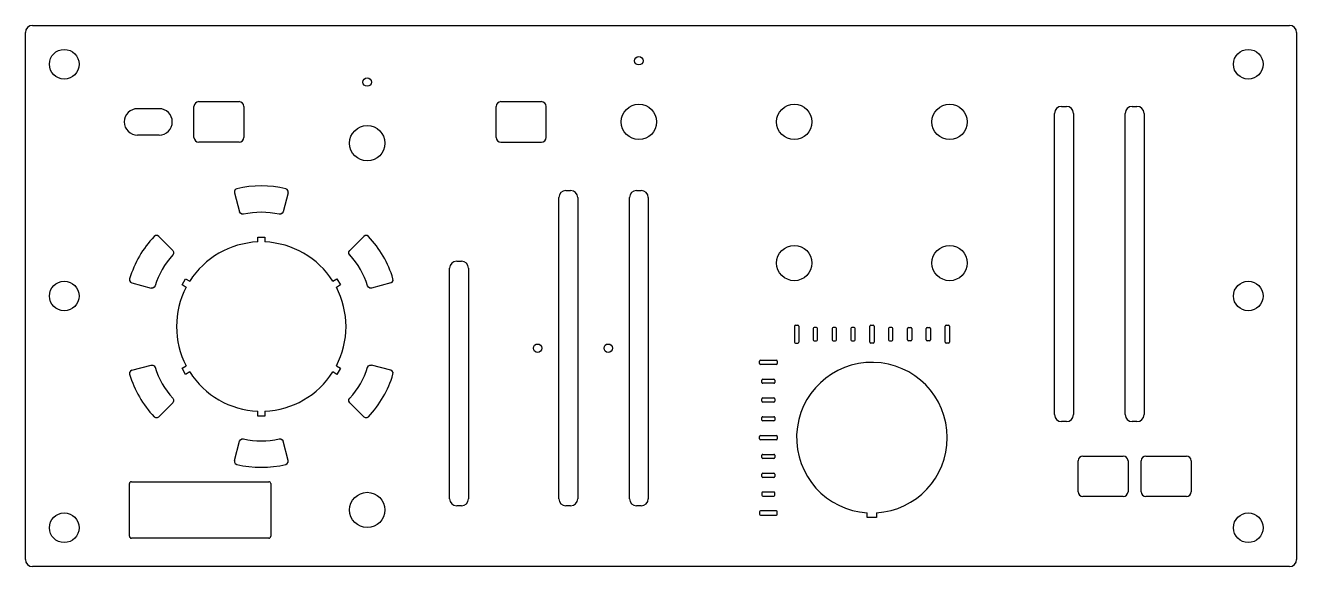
# Model space of a CAD drawing. Extents: x -50 to 220, y -51 to 64.
import ezdxf

# ---------------------------------------------------------------- set-up
doc = ezdxf.new("R2010")
doc.units = 0
doc.layers.get('0').update_dxf_attribs({"linetype": 'continuous'})

# ---------------------------------------------------------------- blocks, each defined once
blk = doc.blocks.new('SHAPE2DVIEW')
at = {"color": 0}
for p, q in [((-50.1, -49.5), (-50.1, 62.5)), ((-48.6, 64), (218.4, 64)), ((219.9, 62.5), (219.9, -49.5)), ((-21.7, 46.3), (-26.3, 46.3)), ((-14.3, 40.2), (-14.3, 46.8)), ((-13.3, 47.8), (-4.7, 47.8)), ((-3.7, 46.8), (-3.7, 40.2)), ((49.9, 40.2), (49.9, 46.8)), ((50.9, 47.8), (59.5, 47.8)), ((60.5, 40.2), (60.5, 46.8)), ((170, 46.8), (171, 46.8)), ((185, 46.8), (186, 46.8)), ((168.5, -18.7), (168.5, 45.3)), ((172.5, 45.3), (172.5, -18.7)), ((183.5, -18.7), (183.5, 45.3)), ((187.5, 45.3), (187.5, -18.7)), ((-21.7, 40.7), (-26.3, 40.7)), ((-4.7, 39.2), (-13.3, 39.2)), ((50.9, 39.2), (59.5, 39.2)), ((-5.71, 28.43), (-4.62, 24.37)), ((5.71, 28.43), (4.62, 24.37)), ((63.2, -36.6), (63.2, 27.4)), ((64.7, 28.9), (65.7, 28.9)), ((67.2, 27.4), (67.2, -36.6)), ((78.2, -36.6), (78.2, 27.4)), ((79.7, 28.9), (80.7, 28.9)), ((82.2, 27.4), (82.2, -36.6)), ((-21.76, 19.16), (-18.8, 16.19)), ((-0.75, 17.98), (-0.75, 19)), ((-0.75, 19), (0.75, 19)), ((0.75, 19), (0.75, 17.98)), ((21.76, 19.16), (18.8, 16.19)), ((41.5, 13.9), (42.5, 13.9)), ((40, -36.6), (40, 12.4)), ((44, 12.4), (44, -36.6)), ((-27.48, 9.27), (-23.42, 8.19)), ((-16.83, 8.85), (-16.08, 10.15)), ((-15.95, 8.34), (-16.83, 8.85)), ((-16.08, 10.15), (-15.2, 9.64)), ((15.2, 9.64), (16.08, 10.15)), ((16.83, 8.85), (15.95, 8.34)), ((16.08, 10.15), (16.83, 8.85)), ((27.48, 9.27), (23.42, 8.19)), ((113.25, 0.1), (113.25, -3.3)), ((113.45, 0.3), (113.95, 0.3)), ((114.15, 0.1), (114.15, -3.3)), ((129.25, -3.3), (129.25, 0.1)), ((129.45, 0.3), (129.95, 0.3)), ((130.15, 0.1), (130.15, -3.3)), ((145.25, -3.3), (145.25, 0.1)), ((145.45, 0.3), (145.95, 0.3)), ((146.15, 0.1), (146.15, -3.3)), ((117.25, -0.4), (117.25, -2.8)), ((117.95, -0.2), (117.45, -0.2)), ((118.15, -2.8), (118.15, -0.4)), ((121.25, -0.4), (121.25, -2.8)), ((121.95, -0.2), (121.45, -0.2)), ((122.15, -2.8), (122.15, -0.4)), ((125.25, -0.4), (125.25, -2.8)), ((125.95, -0.2), (125.45, -0.2)), ((126.15, -2.8), (126.15, -0.4)), ((133.25, -0.4), (133.25, -2.8)), ((133.95, -0.2), (133.45, -0.2)), ((134.15, -2.8), (134.15, -0.4)), ((137.25, -2.8), (137.25, -0.4)), ((137.45, -0.2), (137.95, -0.2)), ((138.15, -0.4), (138.15, -2.8)), ((141.25, -2.8), (141.25, -0.4)), ((141.45, -0.2), (141.95, -0.2)), ((142.15, -0.4), (142.15, -2.8)), ((113.45, -3.5), (113.95, -3.5)), ((117.45, -3), (117.95, -3)), ((121.45, -3), (121.95, -3)), ((125.45, -3), (125.95, -3)), ((129.95, -3.5), (129.45, -3.5)), ((133.45, -3), (133.95, -3)), ((137.95, -3), (137.45, -3)), ((141.95, -3), (141.45, -3)), ((145.95, -3.5), (145.45, -3.5)), ((105.8, -7.85), (105.8, -7.35)), ((106, -7.15), (109.4, -7.15)), ((109.4, -8.05), (106, -8.05)), ((109.6, -7.35), (109.6, -7.85)), ((-27.48, -9.27), (-23.42, -8.19)), ((-16.83, -8.85), (-15.95, -8.34)), ((-16.08, -10.15), (-16.83, -8.85)), ((-15.2, -9.64), (-16.08, -10.15)), ((16.08, -10.15), (15.2, -9.64)), ((15.95, -8.34), (16.83, -8.85)), ((16.83, -8.85), (16.08, -10.15)), ((27.48, -9.27), (23.42, -8.19)), ((106.3, -11.85), (106.3, -11.35)), ((106.5, -11.15), (108.9, -11.15)), ((108.9, -12.05), (106.5, -12.05)), ((109.1, -11.35), (109.1, -11.85)), ((-21.76, -19.16), (-18.8, -16.19)), ((21.76, -19.16), (18.8, -16.19)), ((106.3, -15.85), (106.3, -15.35)), ((106.5, -15.15), (108.9, -15.15)), ((108.9, -16.05), (106.5, -16.05)), ((109.1, -15.35), (109.1, -15.85)), ((-0.75, -19), (-0.75, -17.98)), ((0.75, -17.98), (0.75, -19)), ((0.75, -19), (-0.75, -19)), ((106.3, -19.85), (106.3, -19.35)), ((106.5, -19.15), (108.9, -19.15)), ((108.9, -20.05), (106.5, -20.05)), ((109.1, -19.35), (109.1, -19.85)), ((171, -20.2), (170, -20.2)), ((186, -20.2), (185, -20.2)), ((105.8, -23.85), (105.8, -23.35)), ((106, -23.15), (109.4, -23.15)), ((109.4, -24.05), (106, -24.05)), ((109.6, -23.35), (109.6, -23.85)), ((-5.71, -28.43), (-4.62, -24.37)), ((5.71, -28.43), (4.62, -24.37)), ((106.3, -27.85), (106.3, -27.35)), ((106.5, -27.15), (108.9, -27.15)), ((108.9, -28.05), (106.5, -28.05)), ((109.1, -27.35), (109.1, -27.85)), ((173.5, -35.1), (173.5, -28.5)), ((174.5, -27.5), (183.1, -27.5)), ((184.1, -28.5), (184.1, -35.1)), ((186.9, -35.1), (186.9, -28.5)), ((187.9, -27.5), (196.5, -27.5)), ((197.5, -28.5), (197.5, -35.1)), ((106.3, -31.85), (106.3, -31.35)), ((106.5, -31.15), (108.9, -31.15)), ((108.9, -32.05), (106.5, -32.05)), ((109.1, -31.35), (109.1, -31.85)), ((-28, -44.57), (-28, -33.37)), ((-27.6, -32.97), (1.6, -32.97)), ((2, -33.37), (2, -44.57)), ((106.3, -35.35), (106.3, -35.85)), ((108.9, -35.15), (106.5, -35.15)), ((106.5, -36.05), (108.9, -36.05)), ((109.1, -35.85), (109.1, -35.35)), ((183.1, -36.1), (174.5, -36.1)), ((196.5, -36.1), (187.9, -36.1)), ((42.5, -38.1), (41.5, -38.1)), ((65.7, -38.1), (64.7, -38.1)), ((80.7, -38.1), (79.7, -38.1)), ((105.8, -39.35), (105.8, -39.85)), ((109.4, -39.15), (106, -39.15)), ((106, -40.05), (109.4, -40.05)), ((109.6, -39.85), (109.6, -39.35)), ((128.7, -40.6), (128.7, -39.57)), ((130.7, -39.57), (130.7, -40.6)), ((130.7, -40.6), (128.7, -40.6)), ((1.6, -44.97), (-27.6, -44.97)), ((218.4, -51), (-48.6, -51))]:
    blk.add_line(p, q, dxfattribs=at)
for points in [[(-5.2, 29.29), (-5.52, 29.12), (-5.71, 28.79), (-5.71, 28.43)], [(5.71, 28.43), (5.71, 28.79), (5.52, 29.12), (5.2, 29.29)], [(-3.79, 23.87), (-4.13, 23.88), (-4.44, 24.07), (-4.62, 24.37)], [(4.62, 24.37), (4.44, 24.07), (4.13, 23.88), (3.79, 23.87)], [(-21.76, 19.16), (-22.08, 19.35), (-22.46, 19.34), (-22.77, 19.15)], [(22.77, 19.15), (22.46, 19.34), (22.08, 19.35), (21.76, 19.16)], [(-18.8, 16.19), (-18.62, 15.88), (-18.62, 15.52), (-18.78, 15.21)], [(18.78, 15.21), (18.62, 15.52), (18.62, 15.88), (18.8, 16.19)], [(-27.97, 10.14), (-27.98, 9.78), (-27.79, 9.45), (-27.48, 9.27)], [(-22.57, 8.66), (-22.75, 8.36), (-23.07, 8.19), (-23.42, 8.19)], [(23.42, 8.19), (23.07, 8.19), (22.75, 8.36), (22.57, 8.66)], [(27.48, 9.27), (27.79, 9.45), (27.98, 9.78), (27.97, 10.14)], [(-27.48, -9.27), (-27.79, -9.45), (-27.98, -9.78), (-27.97, -10.14)], [(-23.42, -8.19), (-23.07, -8.19), (-22.75, -8.36), (-22.57, -8.66)], [(22.57, -8.66), (22.75, -8.36), (23.07, -8.19), (23.42, -8.19)], [(27.97, -10.14), (27.98, -9.78), (27.79, -9.45), (27.48, -9.27)], [(-18.78, -15.21), (-18.62, -15.52), (-18.62, -15.88), (-18.8, -16.19)], [(18.8, -16.19), (18.62, -15.88), (18.62, -15.52), (18.78, -15.21)], [(-22.77, -19.15), (-22.46, -19.34), (-22.08, -19.35), (-21.76, -19.16)], [(21.76, -19.16), (22.08, -19.35), (22.46, -19.34), (22.77, -19.15)], [(-4.62, -24.37), (-4.44, -24.07), (-4.13, -23.88), (-3.79, -23.87)], [(3.79, -23.87), (4.13, -23.88), (4.44, -24.07), (4.62, -24.37)], [(-5.71, -28.43), (-5.71, -28.79), (-5.52, -29.12), (-5.2, -29.29)], [(5.2, -29.29), (5.52, -29.12), (5.71, -28.79), (5.71, -28.43)]]:
    blk.add_lwpolyline(points, dxfattribs=at)
for centre, radius in [((-41.85, 55.75), 3.15), ((80.2, 56.5), 0.9), ((209.65, 55.75), 3.15), ((22.5, 51.97), 0.9), ((80.2, 43.5), 3.75), ((113.2, 43.5), 3.75), ((146.2, 43.5), 3.75), ((22.5, 38.97), 3.75), ((113.2, 13.5), 3.75), ((146.2, 13.5), 3.75), ((-41.85, 6.5), 3.15), ((209.65, 6.5), 3.15), ((58.7, -4.6), 0.9), ((73.7, -4.6), 0.9), ((22.5, -38.97), 3.75), ((-41.85, -42.75), 3.15), ((209.65, -42.75), 3.15)]:
    blk.add_circle(centre, radius, dxfattribs=at)
for centre, radius, start, end in [((-48.6, 62.5), 1.5, 90, -180), ((218.4, 62.5), 1.5, 0, 90), ((-26.3, 43.5), 2.8, 90, -90), ((-21.7, 43.5), 2.8, -90, 90), ((-13.3, 46.8), 1, 90, -180), ((-4.7, 46.8), 1, 0, 90), ((50.9, 46.8), 1, 90, -180), ((59.5, 46.8), 1, 0, 90), ((170, 45.3), 1.5, 90, -180), ((171, 45.3), 1.5, 0, 90), ((185, 45.3), 1.5, 90, -180), ((186, 45.3), 1.5, 0, 90), ((-13.3, 40.2), 1, -180, -90), ((-4.7, 40.2), 1, -90, 0), ((50.9, 40.2), 1, -180, -90), ((59.5, 40.2), 1, -90, 0), ((0, 7.3), 22.6, 76.6986, 103.3014), ((64.7, 27.4), 1.5, 90, -180), ((65.7, 27.4), 1.5, 0, 90), ((79.7, 27.4), 1.5, 90, -180), ((80.7, 27.4), 1.5, 0, 90), ((0, 7.3), 17, 77.1334, 102.8666), ((-6.32, 3.65), 22.6, 136.6986, 163.3014), ((6.32, 3.65), 22.6, 16.6986, 43.3014), ((0, 0), 18, 92.388, 147.612), ((0, 0), 18, 32.388, 87.612), ((-6.32, 3.65), 17, 137.1334, 162.8666), ((6.32, 3.65), 17, 17.1334, 42.8666), ((41.5, 12.4), 1.5, 90, -180), ((42.5, 12.4), 1.5, 0, 90), ((0, 0), 18, 152.388, -152.388), ((0, 0), 18, 0, 27.612), ((0, 0), 18, -27.612, 0), ((113.45, 0.1), 0.2, 90, 180), ((113.95, 0.1), 0.2, 0, 90), ((129.45, 0.1), 0.2, 90, -180), ((129.95, 0.1), 0.2, 0, 90), ((145.45, 0.1), 0.2, 90, 180), ((145.95, 0.1), 0.2, 0, 90), ((117.45, -0.4), 0.2, 90, -180), ((117.95, -0.4), 0.2, 0, 90), ((121.45, -0.4), 0.2, 90, -180), ((121.95, -0.4), 0.2, 0, 90), ((125.45, -0.4), 0.2, 90, -180), ((125.95, -0.4), 0.2, 0, 90), ((133.45, -0.4), 0.2, 90, -180), ((133.95, -0.4), 0.2, 0, 90), ((137.45, -0.4), 0.2, 90, -180), ((137.95, -0.4), 0.2, 0, 90), ((141.45, -0.4), 0.2, 90, -180), ((141.95, -0.4), 0.2, 0, 90), ((113.45, -3.3), 0.2, -180, -90), ((113.95, -3.3), 0.2, -90, 0), ((117.45, -2.8), 0.2, -180, -90), ((117.95, -2.8), 0.2, -90, 0), ((121.45, -2.8), 0.2, -180, -90), ((121.95, -2.8), 0.2, -90, 0), ((125.45, -2.8), 0.2, -180, -90), ((125.95, -2.8), 0.2, -90, 0), ((129.45, -3.3), 0.2, -180, -90), ((129.95, -3.3), 0.2, -90, 0), ((133.45, -2.8), 0.2, -180, -90), ((133.95, -2.8), 0.2, -90, 0), ((137.45, -2.8), 0.2, -180, -90), ((137.95, -2.8), 0.2, -90, 0), ((141.45, -2.8), 0.2, -180, -90), ((141.95, -2.8), 0.2, -90, 0), ((145.45, -3.3), 0.2, -180, -90), ((145.95, -3.3), 0.2, -90, 0), ((106, -7.35), 0.2, 90, -180), ((106, -7.85), 0.2, -180, -90), ((109.4, -7.35), 0.2, 0, 90), ((109.4, -7.85), 0.2, -90, 0), ((129.7, -23.6), 16, 0, -93.5833), ((-6.32, -3.65), 22.6, -163.3014, -136.6986), ((-6.32, -3.65), 17, -162.8666, -137.1334), ((0, 0), 18, -147.612, -92.388), ((0, 0), 18, -87.612, -32.388), ((6.32, -3.65), 17, -42.8666, -17.1334), ((6.32, -3.65), 22.6, -43.3014, -16.6986), ((106.5, -11.35), 0.2, 90, -180), ((106.5, -11.85), 0.2, -180, -90), ((108.9, -11.35), 0.2, 0, 90), ((108.9, -11.85), 0.2, -90, 0), ((106.5, -15.35), 0.2, 90, -180), ((106.5, -15.85), 0.2, -180, -90), ((108.9, -15.35), 0.2, 0, 90), ((108.9, -15.85), 0.2, -90, 0), ((170, -18.7), 1.5, -180, -90), ((171, -18.7), 1.5, -90, 0), ((185, -18.7), 1.5, -180, -90), ((186, -18.7), 1.5, -90, 0), ((106.5, -19.35), 0.2, 90, -180), ((106.5, -19.85), 0.2, -180, -90), ((108.9, -19.35), 0.2, 0, 90), ((108.9, -19.85), 0.2, -90, 0), ((0, -7.3), 17, -102.8666, -77.1334), ((106, -23.35), 0.2, 90, -180), ((106, -23.85), 0.2, -180, -90), ((109.4, -23.35), 0.2, 0, 90), ((109.4, -23.85), 0.2, -90, 0), ((129.7, -23.6), 16, -86.4167, 0), ((0, -7.3), 22.6, -103.3014, -76.6986), ((106.5, -27.35), 0.2, 90, -180), ((106.5, -27.85), 0.2, -180, -90), ((108.9, -27.35), 0.2, 0, 90), ((108.9, -27.85), 0.2, -90, 0), ((174.5, -28.5), 1, 90, -180), ((183.1, -28.5), 1, 0, 90), ((187.9, -28.5), 1, 90, -180), ((196.5, -28.5), 1, 0, 90), ((106.5, -31.35), 0.2, 90, -180), ((106.5, -31.85), 0.2, -180, -90), ((108.9, -31.35), 0.2, 0, 90), ((108.9, -31.85), 0.2, -90, 0), ((-27.6, -33.37), 0.4, 90, -180), ((1.6, -33.37), 0.4, 0, 90), ((174.5, -35.1), 1, -180, -90), ((183.1, -35.1), 1, -90, 0), ((187.9, -35.1), 1, -180, -90), ((196.5, -35.1), 1, -90, 0), ((41.5, -36.6), 1.5, -180, -90), ((42.5, -36.6), 1.5, -90, 0), ((64.7, -36.6), 1.5, -180, -90), ((65.7, -36.6), 1.5, -90, 0), ((79.7, -36.6), 1.5, -180, -90), ((80.7, -36.6), 1.5, -90, 0), ((106.5, -35.35), 0.2, 90, -180), ((106.5, -35.85), 0.2, -180, -90), ((108.9, -35.35), 0.2, 0, 90), ((108.9, -35.85), 0.2, -90, 0), ((106, -39.35), 0.2, 90, -180), ((106, -39.85), 0.2, -180, -90), ((109.4, -39.35), 0.2, 0, 90), ((109.4, -39.85), 0.2, -90, 0), ((-27.6, -44.57), 0.4, -180, -90), ((1.6, -44.57), 0.4, -90, 0), ((-48.6, -49.5), 1.5, -180, -90), ((218.4, -49.5), 1.5, -90, 0)]:
    blk.add_arc(centre, radius, start, end, dxfattribs=at)

msp = doc.modelspace()

# ---------------------------------------------------------------- block references
at = {"color": 0}
msp.add_blockref('SHAPE2DVIEW', (0, 0), dxfattribs=at)

doc.saveas('drawing.dxf')
